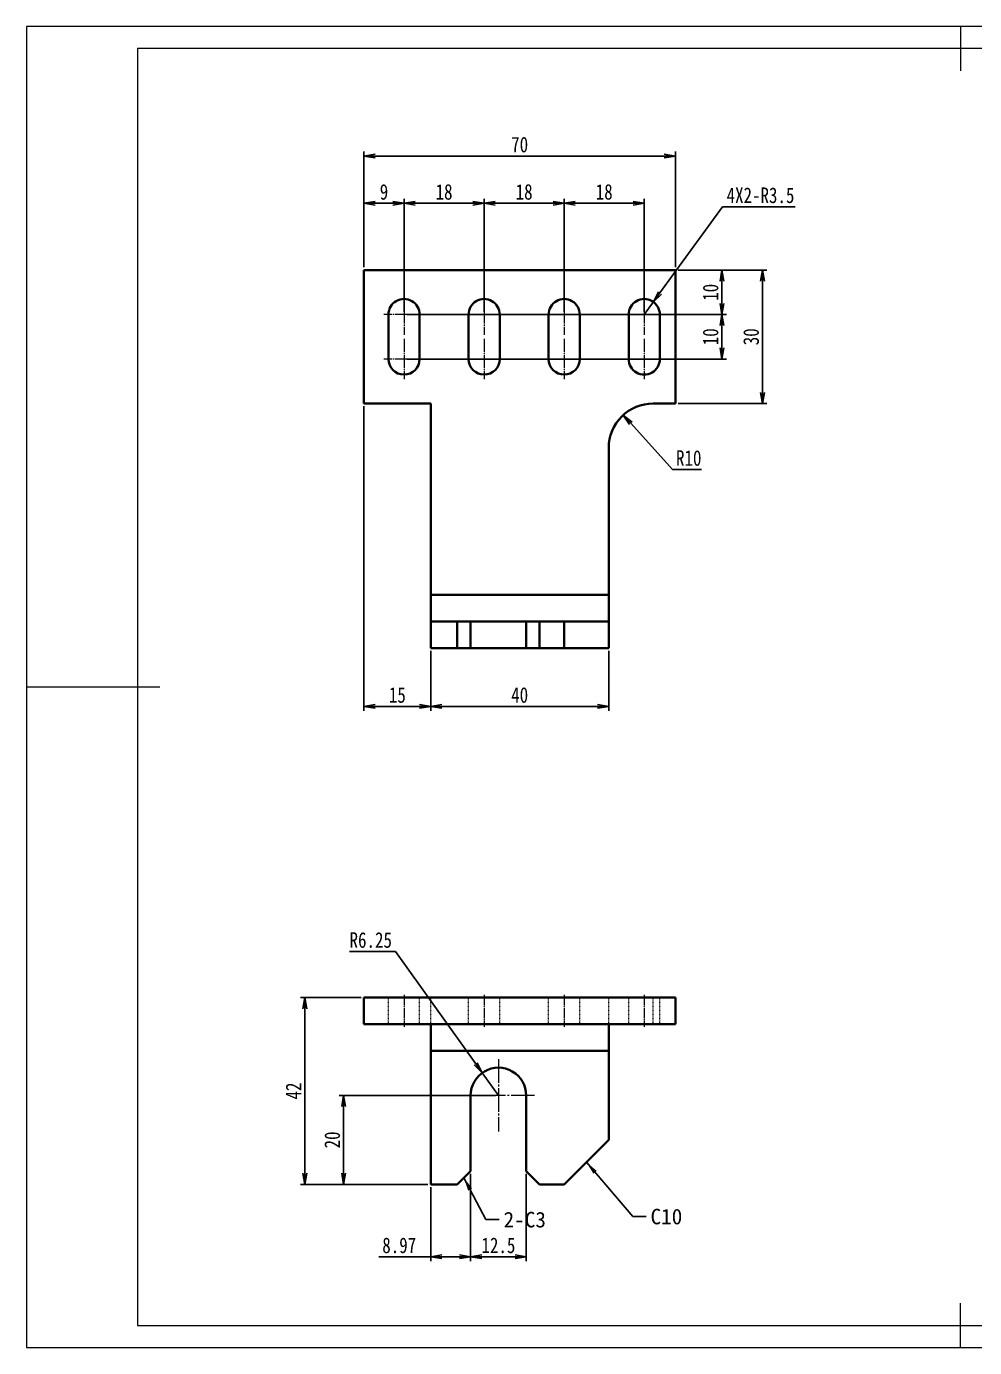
# Model space of a CAD drawing. Header units: millimetres. Extents: x -15766 to 80009, y -9701 to 15159.
# Drawn here: x -14288.3 to -14075.2, y 4666.5 to 4963.5 of the extents above; entities that cross this region are included whole.
import ezdxf

# ---------------------------------------------------------------- set-up
doc = ezdxf.new("R2010")
doc.units = ezdxf.units.MM
doc.linetypes.add('CENTER-HOKUTO_1', pattern=[16, 13, -1, 1, -1])
doc.linetypes.add('HIDDEN-HOKUTO_1', pattern=[2, 1, -1])
doc.layers.get('DEFPOINTS').update_dxf_attribs({"lineweight": 18})
for name, color, linetype, lineweight in [('AM_7', 2, 'CENTER-HOKUTO_1', 18), ('AM_HID', 1, 'HIDDEN-HOKUTO_1', 18), ('AM_VIS', 7, 'Continuous', 18), ('CDRAFT0', 7, 'Continuous', 18), ('title_frame', 7, 'Continuous', 18), ('word_dim', 9, 'Continuous', 18), ('粗实线层_1', 7, 'Continuous', 15)]:
    doc.layers.add(name, color=color, linetype=linetype, lineweight=lineweight)
doc.styles.add('DIM', font='', dxfattribs={"width": 0.8})
doc.styles.get('DIM').set_extended_font_data('NSimSun')
doc.dimstyles.new('1-1', dxfattribs={"dimtxt": 3.5, "dimasz": 3, "dimexe": 1, "dimexo": 0, "dimgap": 1, "dimtad": 1, "dimdsep": 46, "dimtxsty": 'DIM', "dimblk": '_CAXARROW', "dimcen": 0, "dimdle": 6, "dimclrd": 256, "dimclre": 256, "dimclrt": 3, "dimazin": 2, "dimtfac": 0.707107, "dimtmove": 0, "dimatfit": 3, "dimfxl": 0, "dimfrac": 2, "dimtolj": 1, "dimarcsym": 0})
doc.dimstyles.new('1-1$0', dxfattribs={"dimtxt": 3.5, "dimasz": 2.5, "dimexe": 1, "dimexo": 0.625, "dimgap": 0.8, "dimtad": 1, "dimdsep": 46, "dimtxsty": 'DIM', "dimblk": 'OPEN', "dimcen": 0, "dimdle": 5, "dimclrd": 256, "dimclre": 256, "dimclrt": 3, "dimazin": 3, "dimtfac": 0.5, "dimtmove": 0, "dimatfit": 3, "dimldrblk": 'OPEN', "dimfxl": 0, "dimtolj": 1, "dimarcsym": 0})
doc.dimstyles.new('1-1$4', dxfattribs={"dimtxt": 3.5, "dimasz": 2.5, "dimexe": 1, "dimexo": 0.625, "dimgap": 0.8, "dimtad": 1, "dimtih": 1, "dimtoh": 1, "dimzin": 12, "dimdsep": 46, "dimtxsty": 'DIM', "dimblk": 'OPEN', "dimcen": 0, "dimdle": 5, "dimclrd": 256, "dimclre": 256, "dimclrt": 3, "dimazin": 3, "dimtfac": 0.5, "dimtmove": 0, "dimatfit": 3, "dimldrblk": 'OPEN', "dimfxl": 0, "dimtolj": 1, "dimarcsym": 0})

# ---------------------------------------------------------------- blocks, each defined once
blk = doc.blocks.new('*X1435')
at = {"layer": 'CDRAFT0'}
for p, q in [((420, 297), (0, 297)), ((0, 297), (0, 0)), ((420, 0), (420, 297)), ((0, 0), (420, 0))]:
    blk.add_line(p, q, dxfattribs=at)
at = {"layer": '粗实线层_1'}
for p, q in [((210, 297), (210, 287)), ((415, 292), (25, 292)), ((25, 292), (25, 5)), ((415, 5), (415, 292)), ((0, 148.5), (30, 148.5)), ((420, 148.5), (410, 148.5)), ((210, 0), (210, 10)), ((25, 5), (415, 5))]:
    blk.add_line(p, q, dxfattribs=at)
blk = doc.blocks.new('_OPEN')
at = {"color": 0, "linetype": 'ByBlock', "lineweight": -2}
for p, q in [((-1, 0.166667), (0, 0)), ((-1, -0.166667), (0, 0)), ((0, 0), (-1, 0))]:
    blk.add_line(p, q, dxfattribs=at)
blk = doc.blocks.new('*D1437')
at = {"layer": 'DEFPOINTS', "color": 0, "transparency": 16777216}
for p in [(-14212.44, 4923.75), (-14212.44, 4908.75), (-14203.44, 4898.75)]:
    blk.add_point(p, dxfattribs=at)
at = {"layer": 'word_dim', "linetype": 'Continuous', "lineweight": -2, "transparency": 16777216}
for p, q in [((-14212.44, 4909.37), (-14212.44, 4924.75)), ((-14203.44, 4899.37), (-14203.44, 4924.75)), ((-14205.94, 4923.75), (-14209.94, 4923.75))]:
    blk.add_line(p, q, dxfattribs=at)
at = {"layer": 'word_dim', "lineweight": -2, "transparency": 16777216, "xscale": 2.5, "yscale": 2.5, "zscale": 2.5, "rotation": 180}
blk.add_blockref('_OPEN', (-14212.44, 4923.75), dxfattribs=at)
at = {"layer": 'word_dim', "lineweight": -2, "transparency": 16777216, "xscale": 2.5, "yscale": 2.5, "zscale": 2.5}
blk.add_blockref('_OPEN', (-14203.44, 4923.75), dxfattribs=at)
at = {"layer": 'word_dim', "color": 3, "transparency": 16777216, "insert": (-14207.94, 4926.3), "char_height": 3.5, "attachment_point": 5, "style": 'DIM'}
blk.add_mtext('\\A1;9', dxfattribs=at)
blk = doc.blocks.new('*D1438')
at = {"layer": 'DEFPOINTS', "color": 0, "transparency": 16777216}
for p in [(-14185.44, 4923.75), (-14203.44, 4898.75), (-14185.44, 4898.75)]:
    blk.add_point(p, dxfattribs=at)
at = {"layer": 'word_dim', "linetype": 'Continuous', "lineweight": -2, "transparency": 16777216}
for p, q in [((-14203.44, 4899.37), (-14203.44, 4924.75)), ((-14185.44, 4899.37), (-14185.44, 4924.75)), ((-14200.94, 4923.75), (-14187.94, 4923.75))]:
    blk.add_line(p, q, dxfattribs=at)
at = {"layer": 'word_dim', "lineweight": -2, "transparency": 16777216, "xscale": 2.5, "yscale": 2.5, "zscale": 2.5, "rotation": 180}
blk.add_blockref('_OPEN', (-14203.44, 4923.75), dxfattribs=at)
at = {"layer": 'word_dim', "lineweight": -2, "transparency": 16777216, "xscale": 2.5, "yscale": 2.5, "zscale": 2.5}
blk.add_blockref('_OPEN', (-14185.44, 4923.75), dxfattribs=at)
at = {"layer": 'word_dim', "color": 3, "transparency": 16777216, "insert": (-14194.44, 4926.3), "char_height": 3.5, "attachment_point": 5, "style": 'DIM'}
blk.add_mtext('\\A1;18', dxfattribs=at)
blk = doc.blocks.new('*D1439')
at = {"layer": 'DEFPOINTS', "color": 0, "transparency": 16777216}
for p in [(-14167.44, 4923.75), (-14185.44, 4898.75), (-14167.44, 4898.75)]:
    blk.add_point(p, dxfattribs=at)
at = {"layer": 'word_dim', "linetype": 'Continuous', "lineweight": -2, "transparency": 16777216}
for p, q in [((-14185.44, 4899.37), (-14185.44, 4924.75)), ((-14167.44, 4899.37), (-14167.44, 4924.75)), ((-14182.94, 4923.75), (-14169.94, 4923.75))]:
    blk.add_line(p, q, dxfattribs=at)
at = {"layer": 'word_dim', "lineweight": -2, "transparency": 16777216, "xscale": 2.5, "yscale": 2.5, "zscale": 2.5, "rotation": 180}
blk.add_blockref('_OPEN', (-14185.44, 4923.75), dxfattribs=at)
at = {"layer": 'word_dim', "lineweight": -2, "transparency": 16777216, "xscale": 2.5, "yscale": 2.5, "zscale": 2.5}
blk.add_blockref('_OPEN', (-14167.44, 4923.75), dxfattribs=at)
at = {"layer": 'word_dim', "color": 3, "transparency": 16777216, "insert": (-14176.44, 4926.3), "char_height": 3.5, "attachment_point": 5, "style": 'DIM'}
blk.add_mtext('\\A1;18', dxfattribs=at)
blk = doc.blocks.new('*D1440')
at = {"layer": 'DEFPOINTS', "color": 0, "transparency": 16777216}
for p in [(-14149.44, 4923.75), (-14167.44, 4898.75), (-14149.44, 4898.75)]:
    blk.add_point(p, dxfattribs=at)
at = {"layer": 'word_dim', "linetype": 'Continuous', "lineweight": -2, "transparency": 16777216}
for p, q in [((-14167.44, 4899.37), (-14167.44, 4924.75)), ((-14149.44, 4899.37), (-14149.44, 4924.75)), ((-14164.94, 4923.75), (-14151.94, 4923.75))]:
    blk.add_line(p, q, dxfattribs=at)
at = {"layer": 'word_dim', "lineweight": -2, "transparency": 16777216, "xscale": 2.5, "yscale": 2.5, "zscale": 2.5, "rotation": 180}
blk.add_blockref('_OPEN', (-14167.44, 4923.75), dxfattribs=at)
at = {"layer": 'word_dim', "lineweight": -2, "transparency": 16777216, "xscale": 2.5, "yscale": 2.5, "zscale": 2.5}
blk.add_blockref('_OPEN', (-14149.44, 4923.75), dxfattribs=at)
at = {"layer": 'word_dim', "color": 3, "transparency": 16777216, "insert": (-14158.44, 4926.3), "char_height": 3.5, "attachment_point": 5, "style": 'DIM'}
blk.add_mtext('\\A1;18', dxfattribs=at)
blk = doc.blocks.new('*D1441')
at = {"layer": 'DEFPOINTS', "color": 0, "transparency": 16777216}
for p in [(-14142.44, 4934.39), (-14212.44, 4908.75), (-14142.44, 4908.75)]:
    blk.add_point(p, dxfattribs=at)
at = {"layer": 'word_dim', "linetype": 'Continuous', "lineweight": -2, "transparency": 16777216}
for p, q in [((-14212.44, 4909.37), (-14212.44, 4935.39)), ((-14209.94, 4934.39), (-14144.94, 4934.39)), ((-14142.44, 4909.37), (-14142.44, 4935.39))]:
    blk.add_line(p, q, dxfattribs=at)
at = {"layer": 'word_dim', "lineweight": -2, "transparency": 16777216, "xscale": 2.5, "yscale": 2.5, "zscale": 2.5, "rotation": 180}
blk.add_blockref('_OPEN', (-14212.44, 4934.39), dxfattribs=at)
at = {"layer": 'word_dim', "lineweight": -2, "transparency": 16777216, "xscale": 2.5, "yscale": 2.5, "zscale": 2.5}
blk.add_blockref('_OPEN', (-14142.44, 4934.39), dxfattribs=at)
at = {"layer": 'word_dim', "color": 3, "transparency": 16777216, "insert": (-14177.44, 4936.94), "char_height": 3.5, "attachment_point": 5, "style": 'DIM'}
blk.add_mtext('\\A1;70', dxfattribs=at)
blk = doc.blocks.new('*D1442')
at = {"layer": 'DEFPOINTS', "color": 0, "transparency": 16777216}
for p in [(-14142.44, 4908.75), (-14131.97, 4908.75), (-14203.44, 4898.75)]:
    blk.add_point(p, dxfattribs=at)
at = {"layer": 'word_dim', "linetype": 'Continuous', "lineweight": -2, "transparency": 16777216}
for p, q in [((-14141.81, 4908.75), (-14130.97, 4908.75)), ((-14131.97, 4901.25), (-14131.97, 4906.25)), ((-14202.81, 4898.75), (-14130.97, 4898.75))]:
    blk.add_line(p, q, dxfattribs=at)
at = {"layer": 'word_dim', "lineweight": -2, "transparency": 16777216, "xscale": 2.5, "yscale": 2.5, "zscale": 2.5}
for p, rotation in [((-14131.97, 4908.75), 90), ((-14131.97, 4898.75), 270)]:
    blk.add_blockref('_OPEN', p, dxfattribs=dict(at, rotation=rotation))
at = {"layer": 'word_dim', "color": 3, "transparency": 16777216, "insert": (-14134.52, 4903.75), "char_height": 3.5, "attachment_point": 5, "rotation": 90, "style": 'DIM'}
blk.add_mtext('\\A1;10', dxfattribs=at)
blk = doc.blocks.new('*D1443')
at = {"layer": 'DEFPOINTS', "color": 0, "transparency": 16777216}
for p in [(-14203.44, 4898.75), (-14203.44, 4888.75), (-14131.97, 4888.75)]:
    blk.add_point(p, dxfattribs=at)
at = {"layer": 'word_dim', "linetype": 'Continuous', "lineweight": -2, "transparency": 16777216}
for p, q in [((-14202.81, 4898.75), (-14130.97, 4898.75)), ((-14131.97, 4896.25), (-14131.97, 4891.25)), ((-14202.81, 4888.75), (-14130.97, 4888.75))]:
    blk.add_line(p, q, dxfattribs=at)
at = {"layer": 'word_dim', "lineweight": -2, "transparency": 16777216, "xscale": 2.5, "yscale": 2.5, "zscale": 2.5}
for p, rotation in [((-14131.97, 4898.75), 90), ((-14131.97, 4888.75), 270)]:
    blk.add_blockref('_OPEN', p, dxfattribs=dict(at, rotation=rotation))
at = {"layer": 'word_dim', "color": 3, "transparency": 16777216, "insert": (-14134.52, 4893.75), "char_height": 3.5, "attachment_point": 5, "rotation": 90, "style": 'DIM'}
blk.add_mtext('\\A1;10', dxfattribs=at)
blk = doc.blocks.new('*D1444')
at = {"layer": 'DEFPOINTS', "color": 0, "transparency": 16777216}
for p in [(-14142.44, 4908.75), (-14142.44, 4878.75), (-14122.86, 4878.75)]:
    blk.add_point(p, dxfattribs=at)
at = {"layer": 'word_dim', "linetype": 'Continuous', "lineweight": -2, "transparency": 16777216}
for p, q in [((-14141.81, 4908.75), (-14121.86, 4908.75)), ((-14122.86, 4906.25), (-14122.86, 4881.25)), ((-14141.81, 4878.75), (-14121.86, 4878.75))]:
    blk.add_line(p, q, dxfattribs=at)
at = {"layer": 'word_dim', "lineweight": -2, "transparency": 16777216, "xscale": 2.5, "yscale": 2.5, "zscale": 2.5}
for p, rotation in [((-14122.86, 4908.75), 90), ((-14122.86, 4878.75), 270)]:
    blk.add_blockref('_OPEN', p, dxfattribs=dict(at, rotation=rotation))
at = {"layer": 'word_dim', "color": 3, "transparency": 16777216, "insert": (-14125.41, 4893.75), "char_height": 3.5, "attachment_point": 5, "rotation": 90, "style": 'DIM'}
blk.add_mtext('\\A1;30', dxfattribs=at)
blk = doc.blocks.new('*D1445')
at = {"layer": 'DEFPOINTS', "color": 0, "transparency": 16777216}
for p in [(-14147.39, 4901.58), (-14149.44, 4898.75)]:
    blk.add_point(p, dxfattribs=at)
at = {"layer": 'word_dim', "linetype": 'Continuous', "lineweight": -2, "transparency": 16777216}
for p, q in [((-14131.88, 4922.99), (-14145.92, 4903.61)), ((-14115.54, 4922.99), (-14131.88, 4922.99)), ((-14149.44, 4898.75), (-14147.39, 4901.58))]:
    blk.add_line(p, q, dxfattribs=at)
at = {"layer": 'word_dim', "lineweight": -2, "transparency": 16777216, "xscale": 2.5, "yscale": 2.5, "zscale": 2.5, "rotation": 234.0792783745021}
blk.add_blockref('_OPEN', (-14147.39, 4901.58), dxfattribs=at)
at = {"layer": 'word_dim', "color": 3, "transparency": 16777216, "insert": (-14123.31, 4925.54), "char_height": 3.5, "attachment_point": 5, "style": 'DIM'}
blk.add_mtext('\\A1;4X2-R3.5', dxfattribs=at)
blk = doc.blocks.new('*D1446')
at = {"layer": 'DEFPOINTS', "color": 0, "transparency": 16777216}
for p in [(-14154.16, 4876.16), (-14147.44, 4868.75)]:
    blk.add_point(p, dxfattribs=at)
at = {"layer": 'word_dim', "linetype": 'Continuous', "lineweight": -2, "transparency": 16777216}
for p, q in [((-14143.06, 4863.92), (-14152.48, 4874.31)), ((-14136.61, 4863.92), (-14143.06, 4863.92))]:
    blk.add_line(p, q, dxfattribs=at)
at = {"layer": 'word_dim', "lineweight": -2, "transparency": 16777216, "xscale": 2.5, "yscale": 2.5, "zscale": 2.5, "rotation": 132.2000702998194}
blk.add_blockref('_OPEN', (-14154.16, 4876.16), dxfattribs=at)
at = {"layer": 'word_dim', "color": 3, "transparency": 16777216, "insert": (-14139.44, 4866.47), "char_height": 3.5, "attachment_point": 5, "style": 'DIM'}
blk.add_mtext('\\A1;R10', dxfattribs=at)
blk = doc.blocks.new('*D1450')
at = {"layer": 'DEFPOINTS', "color": 0, "transparency": 16777216}
for p in [(-14212.44, 4878.75), (-14197.44, 4823.75), (-14212.44, 4810.65)]:
    blk.add_point(p, dxfattribs=at)
at = {"layer": 'word_dim', "linetype": 'Continuous', "lineweight": -2, "transparency": 16777216}
for p, q in [((-14212.44, 4878.12), (-14212.44, 4809.65)), ((-14197.44, 4823.12), (-14197.44, 4809.65)), ((-14199.94, 4810.65), (-14209.94, 4810.65))]:
    blk.add_line(p, q, dxfattribs=at)
at = {"layer": 'word_dim', "lineweight": -2, "transparency": 16777216, "xscale": 2.5, "yscale": 2.5, "zscale": 2.5, "rotation": 180}
blk.add_blockref('_OPEN', (-14212.44, 4810.65), dxfattribs=at)
at = {"layer": 'word_dim', "lineweight": -2, "transparency": 16777216, "xscale": 2.5, "yscale": 2.5, "zscale": 2.5}
blk.add_blockref('_OPEN', (-14197.44, 4810.65), dxfattribs=at)
at = {"layer": 'word_dim', "color": 3, "transparency": 16777216, "insert": (-14204.94, 4813.2), "char_height": 3.5, "attachment_point": 5, "style": 'DIM'}
blk.add_mtext('\\A1;15', dxfattribs=at)
blk = doc.blocks.new('*D1451')
at = {"layer": 'DEFPOINTS', "color": 0, "transparency": 16777216}
for p in [(-14197.44, 4823.75), (-14157.44, 4823.75), (-14157.44, 4810.65)]:
    blk.add_point(p, dxfattribs=at)
at = {"layer": 'word_dim', "linetype": 'Continuous', "lineweight": -2, "transparency": 16777216}
for p, q in [((-14197.44, 4823.12), (-14197.44, 4809.65)), ((-14157.44, 4823.12), (-14157.44, 4809.65)), ((-14194.94, 4810.65), (-14159.94, 4810.65))]:
    blk.add_line(p, q, dxfattribs=at)
at = {"layer": 'word_dim', "lineweight": -2, "transparency": 16777216, "xscale": 2.5, "yscale": 2.5, "zscale": 2.5, "rotation": 180}
blk.add_blockref('_OPEN', (-14197.44, 4810.65), dxfattribs=at)
at = {"layer": 'word_dim', "lineweight": -2, "transparency": 16777216, "xscale": 2.5, "yscale": 2.5, "zscale": 2.5}
blk.add_blockref('_OPEN', (-14157.44, 4810.65), dxfattribs=at)
at = {"layer": 'word_dim', "color": 3, "transparency": 16777216, "insert": (-14177.44, 4813.2), "char_height": 3.5, "attachment_point": 5, "style": 'DIM'}
blk.add_mtext('\\A1;40', dxfattribs=at)
blk = doc.blocks.new('*D1452')
at = {"layer": 'DEFPOINTS', "color": 0, "transparency": 16777216}
for p in [(-14188.47, 4706.2), (-14197.44, 4703.2), (-14197.44, 4686.93)]:
    blk.add_point(p, dxfattribs=at)
at = {"layer": 'word_dim', "linetype": 'Continuous', "lineweight": -2, "transparency": 16777216}
for p, q in [((-14188.47, 4705.57), (-14188.47, 4685.93)), ((-14197.44, 4702.57), (-14197.44, 4685.93)), ((-14197.44, 4686.93), (-14209.1, 4686.93)), ((-14190.97, 4686.93), (-14194.94, 4686.93))]:
    blk.add_line(p, q, dxfattribs=at)
at = {"layer": 'word_dim', "lineweight": -2, "transparency": 16777216, "xscale": 2.5, "yscale": 2.5, "zscale": 2.5, "rotation": 180}
blk.add_blockref('_OPEN', (-14197.44, 4686.93), dxfattribs=at)
at = {"layer": 'word_dim', "lineweight": -2, "transparency": 16777216, "xscale": 2.5, "yscale": 2.5, "zscale": 2.5}
blk.add_blockref('_OPEN', (-14188.47, 4686.93), dxfattribs=at)
at = {"layer": 'word_dim', "color": 3, "transparency": 16777216, "insert": (-14204.52, 4689.48), "char_height": 3.5, "attachment_point": 5, "style": 'DIM'}
blk.add_mtext('\\A1;8.97', dxfattribs=at)
blk = doc.blocks.new('*D1453')
at = {"layer": 'DEFPOINTS', "color": 0, "transparency": 16777216}
for p in [(-14188.47, 4706.2), (-14175.97, 4706.2), (-14175.97, 4686.93)]:
    blk.add_point(p, dxfattribs=at)
at = {"layer": 'word_dim', "linetype": 'Continuous', "lineweight": -2, "transparency": 16777216}
for p, q in [((-14188.47, 4705.57), (-14188.47, 4685.93)), ((-14175.97, 4705.57), (-14175.97, 4685.93)), ((-14185.97, 4686.93), (-14178.47, 4686.93))]:
    blk.add_line(p, q, dxfattribs=at)
at = {"layer": 'word_dim', "lineweight": -2, "transparency": 16777216, "xscale": 2.5, "yscale": 2.5, "zscale": 2.5, "rotation": 180}
blk.add_blockref('_OPEN', (-14188.47, 4686.93), dxfattribs=at)
at = {"layer": 'word_dim', "lineweight": -2, "transparency": 16777216, "xscale": 2.5, "yscale": 2.5, "zscale": 2.5}
blk.add_blockref('_OPEN', (-14175.97, 4686.93), dxfattribs=at)
at = {"layer": 'word_dim', "color": 3, "transparency": 16777216, "insert": (-14182.22, 4689.48), "char_height": 3.5, "attachment_point": 5, "style": 'DIM'}
blk.add_mtext('\\A1;12.5', dxfattribs=at)
blk = doc.blocks.new('*D1454')
at = {"layer": 'DEFPOINTS', "color": 0, "transparency": 16777216}
for p in [(-14182.22, 4723.2), (-14217.01, 4703.2), (-14197.44, 4703.2)]:
    blk.add_point(p, dxfattribs=at)
at = {"layer": 'word_dim', "linetype": 'Continuous', "lineweight": -2, "transparency": 16777216}
for p, q in [((-14182.85, 4723.2), (-14218.01, 4723.2)), ((-14217.01, 4720.7), (-14217.01, 4705.7)), ((-14198.06, 4703.2), (-14218.01, 4703.2))]:
    blk.add_line(p, q, dxfattribs=at)
at = {"layer": 'word_dim', "lineweight": -2, "transparency": 16777216, "xscale": 2.5, "yscale": 2.5, "zscale": 2.5}
for p, rotation in [((-14217.01, 4723.2), 90), ((-14217.01, 4703.2), 270)]:
    blk.add_blockref('_OPEN', p, dxfattribs=dict(at, rotation=rotation))
at = {"layer": 'word_dim', "color": 3, "transparency": 16777216, "insert": (-14219.56, 4713.2), "char_height": 3.5, "attachment_point": 5, "rotation": 90, "style": 'DIM'}
blk.add_mtext('\\A1;20', dxfattribs=at)
blk = doc.blocks.new('*D1455')
at = {"layer": 'DEFPOINTS', "color": 0, "transparency": 16777216}
for p in [(-14185.85, 4728.28), (-14182.22, 4723.2)]:
    blk.add_point(p, dxfattribs=at)
at = {"layer": 'word_dim', "linetype": 'Continuous', "lineweight": -2, "transparency": 16777216}
for p, q in [((-14215.71, 4755.57), (-14205.33, 4755.57)), ((-14205.33, 4755.57), (-14187.3, 4730.32)), ((-14182.22, 4723.2), (-14185.85, 4728.28))]:
    blk.add_line(p, q, dxfattribs=at)
at = {"layer": 'word_dim', "lineweight": -2, "transparency": 16777216, "xscale": 2.5, "yscale": 2.5, "zscale": 2.5, "rotation": 305.5202135656742}
blk.add_blockref('_OPEN', (-14185.85, 4728.28), dxfattribs=at)
at = {"layer": 'word_dim', "color": 3, "transparency": 16777216, "insert": (-14210.92, 4758.12), "char_height": 3.5, "attachment_point": 5, "style": 'DIM'}
blk.add_mtext('\\A1;R6.25', dxfattribs=at)
blk = doc.blocks.new('_CAXARROW')
blk.add_hatch(color=0).paths.add_polyline_path([(0, 0), (-1, 0.125), (-1, -0.125)], flags=0)
blk = doc.blocks.new('*D1550')
at = {"layer": 'DEFPOINTS', "color": 0, "transparency": 16777216}
for p in [(-14212.44, 4745.2), (-14225.74, 4703.2), (-14197.44, 4703.2)]:
    blk.add_point(p, dxfattribs=at)
at = {"layer": 'word_dim', "linetype": 'Continuous', "lineweight": -2, "transparency": 16777216}
for p, q in [((-14213.06, 4745.2), (-14226.74, 4745.2)), ((-14225.74, 4742.7), (-14225.74, 4705.7)), ((-14198.06, 4703.2), (-14226.74, 4703.2))]:
    blk.add_line(p, q, dxfattribs=at)
at = {"layer": 'word_dim', "lineweight": -2, "transparency": 16777216, "xscale": 2.5, "yscale": 2.5, "zscale": 2.5}
for p, rotation in [((-14225.74, 4745.2), 90), ((-14225.74, 4703.2), 270)]:
    blk.add_blockref('_OPEN', p, dxfattribs=dict(at, rotation=rotation))
at = {"layer": 'word_dim', "color": 3, "transparency": 16777216, "insert": (-14228.29, 4724.2), "char_height": 3.5, "attachment_point": 5, "rotation": 90, "style": 'DIM'}
blk.add_mtext('\\A1;42', dxfattribs=at)

msp = doc.modelspace()

# ---------------------------------------------------------------- linework, layer by layer
at = {"layer": 'AM_7', "ltscale": 0.227501}
for p, q in [((-14203.43876, 4903.29962), (-14203.43876, 4894.19958)), ((-14185.43876, 4903.29962), (-14185.43876, 4894.19958)), ((-14167.43876, 4903.29962), (-14167.43876, 4894.19958)), ((-14149.43876, 4903.29962), (-14149.43876, 4894.19958)), ((-14203.43876, 4893.29962), (-14203.43876, 4884.19958)), ((-14185.43876, 4893.29962), (-14185.43876, 4884.19958)), ((-14167.43876, 4893.29962), (-14167.43876, 4884.19958)), ((-14149.43876, 4893.29962), (-14149.43876, 4884.19958))]:
    msp.add_line(p, q, dxfattribs=at)
at = {"layer": 'AM_7', "ltscale": 0.227502}
for p, q in [((-14198.88895, 4898.74957), (-14207.98905, 4898.74957)), ((-14180.88895, 4898.74957), (-14189.98905, 4898.74957)), ((-14162.88895, 4898.74957), (-14171.98905, 4898.74957)), ((-14144.88895, 4898.74957), (-14153.98905, 4898.74957)), ((-14198.88895, 4888.74957), (-14207.98905, 4888.74957)), ((-14180.88895, 4888.74957), (-14189.98905, 4888.74957)), ((-14162.88895, 4888.74957), (-14171.98905, 4888.74957)), ((-14144.88895, 4888.74957), (-14153.98905, 4888.74957))]:
    msp.add_line(p, q, dxfattribs=at)
at = {"layer": 'AM_7', "ltscale": 0.180014}
for p, q in [((-14203.43876, 4745.79518), (-14203.43876, 4738.59462)), ((-14185.43876, 4745.79518), (-14185.43876, 4738.59462)), ((-14167.43876, 4745.79518), (-14167.43876, 4738.59462)), ((-14149.43876, 4745.79518), (-14149.43876, 4738.59462))]:
    msp.add_line(p, q, dxfattribs=at)
at = {"layer": 'AM_7', "ltscale": 0.40625}
for p, q in [((-14182.22098, 4731.32021), (-14182.22098, 4715.07021)), ((-14174.09598, 4723.19521), (-14190.34598, 4723.19521))]:
    msp.add_line(p, q, dxfattribs=at)
at = {"layer": 'AM_HID'}
for p, q in [((-14157.43876, 4835.74975), (-14197.43876, 4835.74975)), ((-14157.43876, 4733.19521), (-14197.43876, 4733.19521))]:
    msp.add_line(p, q, dxfattribs=at)
at = {"layer": 'AM_HID', "ltscale": 0.15}
for p, q in [((-14206.93876, 4739.19521), (-14206.93876, 4745.19521)), ((-14199.93876, 4739.19521), (-14199.93876, 4745.19521)), ((-14197.43876, 4739.19521), (-14197.43876, 4745.19521)), ((-14188.93876, 4739.19521), (-14188.93876, 4745.19521)), ((-14181.93876, 4739.19521), (-14181.93876, 4745.19521)), ((-14170.93876, 4739.19521), (-14170.93876, 4745.19521)), ((-14163.93876, 4739.19521), (-14163.93876, 4745.19521)), ((-14157.43876, 4739.19521), (-14157.43876, 4745.19521)), ((-14152.93876, 4739.19521), (-14152.93876, 4745.19521)), ((-14147.43876, 4739.19521), (-14147.43876, 4745.19521)), ((-14145.93876, 4739.19521), (-14145.93876, 4745.19521))]:
    msp.add_line(p, q, dxfattribs=at)
at = {"layer": 'AM_VIS', "lineweight": 35}
for p, q in [((-14212.43876, 4908.74957), (-14212.43876, 4878.74957)), ((-14142.43876, 4908.74957), (-14212.43876, 4908.74957)), ((-14142.43876, 4878.74957), (-14142.43876, 4908.74957)), ((-14197.43876, 4878.74957), (-14197.43876, 4835.74975)), ((-14157.43876, 4835.74975), (-14157.43876, 4868.74957)), ((-14157.43876, 4835.74975), (-14197.43876, 4835.74975)), ((-14142.43876, 4745.19521), (-14212.43876, 4745.19521)), ((-14142.43876, 4739.19521), (-14212.43876, 4739.19521)), ((-14197.43876, 4733.19521), (-14197.43876, 4703.19521)), ((-14157.43876, 4733.19521), (-14197.43876, 4733.19521)), ((-14157.43876, 4733.19521), (-14157.43876, 4713.19521))]:
    msp.add_line(p, q, dxfattribs=at)
at = {"layer": 'AM_VIS', "lineweight": 35, "ltscale": 0.25}
for p, q in [((-14206.93876, 4888.74957), (-14206.93876, 4898.74957)), ((-14199.93876, 4898.74957), (-14199.93876, 4888.74957)), ((-14188.93876, 4888.74957), (-14188.93876, 4898.74957)), ((-14181.93876, 4898.74957), (-14181.93876, 4888.74957)), ((-14170.93876, 4888.74957), (-14170.93876, 4898.74957)), ((-14163.93876, 4898.74957), (-14163.93876, 4888.74957)), ((-14152.93876, 4888.74957), (-14152.93876, 4898.74957)), ((-14145.93876, 4898.74957), (-14145.93876, 4888.74957)), ((-14167.43876, 4829.74975), (-14157.43876, 4829.74975)), ((-14167.43876, 4823.74975), (-14157.43876, 4823.74975))]:
    msp.add_line(p, q, dxfattribs=at)
at = {"layer": 'AM_VIS', "lineweight": 35, "ltscale": 0.375}
msp.add_line((-14212.43876, 4878.74957), (-14197.43876, 4878.74957), dxfattribs=at)
at = {"layer": 'AM_VIS', "lineweight": 35, "ltscale": 0.125}
msp.add_line((-14147.43876, 4878.74957), (-14142.43876, 4878.74957), dxfattribs=at)
at = {"layer": 'AM_VIS', "lineweight": 35, "ltscale": 0.15}
for p, q in [((-14197.43876, 4835.74975), (-14197.43876, 4829.74975)), ((-14157.43876, 4835.74975), (-14157.43876, 4829.74975)), ((-14197.43876, 4823.74975), (-14197.43876, 4829.74975)), ((-14191.47098, 4829.74975), (-14191.47098, 4823.74975)), ((-14188.47098, 4829.74975), (-14188.47098, 4823.74975)), ((-14175.97098, 4829.74975), (-14175.97098, 4823.74975)), ((-14172.97098, 4829.74975), (-14172.97098, 4823.74975)), ((-14167.43876, 4823.74975), (-14167.43876, 4829.74975)), ((-14157.43876, 4823.74975), (-14157.43876, 4829.74975)), ((-14212.43876, 4739.19521), (-14212.43876, 4745.19521)), ((-14142.43876, 4739.19521), (-14142.43876, 4745.19521)), ((-14197.43876, 4739.19521), (-14197.43876, 4733.19521)), ((-14157.43876, 4739.19521), (-14157.43876, 4733.19521))]:
    msp.add_line(p, q, dxfattribs=at)
at = {"layer": 'AM_VIS', "lineweight": 35, "ltscale": 0.149194}
for p, q in [((-14191.47098, 4829.74975), (-14197.43876, 4829.74975)), ((-14191.47098, 4823.74975), (-14197.43876, 4823.74975)), ((-14191.47098, 4703.19521), (-14197.43876, 4703.19521))]:
    msp.add_line(p, q, dxfattribs=at)
at = {"layer": 'AM_VIS', "lineweight": 35, "ltscale": 0.075}
for p, q in [((-14191.47098, 4829.74975), (-14188.47098, 4829.74975)), ((-14172.97098, 4829.74975), (-14175.97098, 4829.74975)), ((-14191.47098, 4823.74975), (-14188.47098, 4823.74975)), ((-14172.97098, 4823.74975), (-14175.97098, 4823.74975))]:
    msp.add_line(p, q, dxfattribs=at)
at = {"layer": 'AM_VIS', "lineweight": 35, "ltscale": 0.3125}
for p, q in [((-14175.97098, 4829.74975), (-14188.47098, 4829.74975)), ((-14188.47098, 4823.74975), (-14175.97098, 4823.74975))]:
    msp.add_line(p, q, dxfattribs=at)
at = {"layer": 'AM_VIS', "lineweight": 35, "ltscale": 0.138306}
for p, q in [((-14167.43876, 4829.74975), (-14172.97098, 4829.74975)), ((-14167.43876, 4823.74975), (-14172.97098, 4823.74975)), ((-14167.43876, 4703.19521), (-14172.97098, 4703.19521))]:
    msp.add_line(p, q, dxfattribs=at)
at = {"layer": 'AM_VIS', "lineweight": 35, "ltscale": 0.425}
for p, q in [((-14188.47098, 4706.19521), (-14188.47098, 4723.19521)), ((-14175.97098, 4723.19521), (-14175.97098, 4706.19521))]:
    msp.add_line(p, q, dxfattribs=at)
at = {"layer": 'AM_VIS', "lineweight": 35, "ltscale": 0.353553}
msp.add_line((-14167.43876, 4703.19521), (-14157.43876, 4713.19521), dxfattribs=at)
at = {"layer": 'AM_VIS', "lineweight": 35, "ltscale": 0.106066}
for p, q in [((-14191.47098, 4703.19521), (-14188.47098, 4706.19521)), ((-14172.97098, 4703.19521), (-14175.97098, 4706.19521))]:
    msp.add_line(p, q, dxfattribs=at)
at = {"layer": 'AM_VIS', "lineweight": 35}
for centre, radius, start, end in [((-14203.43876, 4898.74957), 3.5, 0, 180.000005), ((-14185.43876, 4898.74957), 3.5, 0, 180.000005), ((-14167.43876, 4898.74957), 3.5, 0, 180.000005), ((-14149.43876, 4898.74957), 3.5, 0, 180.000005), ((-14203.43876, 4888.74957), 3.5, 180.000005, 0), ((-14185.43876, 4888.74957), 3.5, 180.000005, 0), ((-14167.43876, 4888.74957), 3.5, 180.000005, 0), ((-14149.43876, 4888.74957), 3.5, 179.999995, 0), ((-14147.43876, 4868.74957), 10, 90.0000025, 180.000005), ((-14182.22098, 4723.19521), 6.25, 0, 180.000005)]:
    msp.add_arc(centre, radius, start, end, dxfattribs=at)

# ---------------------------------------------------------------- block references
at = {"layer": 'title_frame'}
msp.add_blockref('*X1435', (-14288.31872, 4666.51982), dxfattribs=at)

# ---------------------------------------------------------------- texts
at = {"layer": 'word_dim', "color": 3, "char_height": 3.5, "attachment_point": 1}
for s, insert in [('2-C3', (-14181.06388, 4697.03182)), ('C10', (-14148.03226, 4697.72896))]:
    msp.add_mtext(s, dxfattribs=dict(at, insert=insert))

# ---------------------------------------------------------------- dimensions: what is measured, and where the dimension line sits
at = {"layer": 'word_dim', "color": 3, "true_color": 0x00ff00}
for base, p1, p2, picture, middle in [((-14142.43876, 4934.39351), (-14212.43876, 4908.74957), (-14142.43876, 4908.74957), '*D1441', (-14177.43876, 4936.94351)), ((-14212.43876, 4923.74513), (-14203.43876, 4898.7496), (-14212.43876, 4908.74957), '*D1437', (-14207.93876, 4926.29513)), ((-14185.43876, 4923.74513), (-14203.43876, 4898.74957), (-14185.43876, 4898.74957), '*D1438', (-14194.43876, 4926.29513)), ((-14167.43876, 4923.74513), (-14185.439, 4898.74957), (-14167.43876, 4898.7496), '*D1439', (-14176.43888, 4926.29513)), ((-14149.43876, 4923.74513), (-14167.43876, 4898.74957), (-14149.43876, 4898.74957), '*D1440', (-14158.43876, 4926.29513)), ((-14212.43876, 4810.65359), (-14197.43876, 4823.74975), (-14212.43876, 4878.74957), '*D1450', (-14204.93876, 4813.20359)), ((-14157.43876, 4810.65359), (-14197.43876, 4823.74975), (-14157.43876, 4823.74975), '*D1451', (-14177.43876, 4813.20359)), ((-14197.43876, 4686.92699), (-14188.47098, 4706.19521), (-14197.43876, 4703.19521), '*D1452', (-14204.51876, 4689.47699)), ((-14175.97098, 4686.92699), (-14188.47098, 4706.19521), (-14175.97098, 4706.19521), '*D1453', (-14182.22098, 4689.47699))]:
    dim = msp.add_linear_dim(base=base, p1=p1, p2=p2, dimstyle='1-1$0', dxfattribs=at)
    dim.commit()
    dim.dimension.update_dxf_attribs({"geometry": picture, "text_midpoint": middle})
dim = msp.add_radius_dim(center=(-14149.43876, 4898.74957), mpoint=(-14147.38543, 4901.58397), text='4X2-<>', dimstyle='1-1$4', dxfattribs=at)
dim.commit()
dim.dimension.update_dxf_attribs({"geometry": '*D1445', "text_midpoint": (-14123.30531, 4922.99406), "dimtype": 164})
for base, p1, p2, picture, middle in [((-14131.96886, 4908.74957), (-14203.43876, 4898.74957), (-14142.43876, 4908.74957), '*D1442', (-14134.51886, 4903.74957)), ((-14122.86104, 4878.74957), (-14142.43876, 4908.74957), (-14142.43876, 4878.74957), '*D1444', (-14125.41104, 4893.74957)), ((-14131.96886, 4888.74957), (-14203.43876, 4898.74957), (-14203.43876, 4888.74957), '*D1443', (-14134.51886, 4893.74957)), ((-14225.74285, 4703.19521), (-14212.43876, 4745.19521), (-14197.43876, 4703.19521), '*D1550', (-14228.29285, 4724.19521)), ((-14217.01111, 4703.19521), (-14182.22098, 4723.19521), (-14197.43876, 4703.19521), '*D1454', (-14219.56111, 4713.19521))]:
    dim = msp.add_linear_dim(base=base, p1=p1, p2=p2, angle=90, dimstyle='1-1$0', dxfattribs=at)
    dim.commit()
    dim.dimension.update_dxf_attribs({"geometry": picture, "text_midpoint": middle})
dim = msp.add_radius_dim(center=(-14147.43876, 4868.74957), mpoint=(-14154.15597, 4876.15761), dimstyle='1-1$4', override={"dimtmove": 1}, dxfattribs=at)
dim.commit()
dim.dimension.update_dxf_attribs({"geometry": '*D1446', "text_midpoint": (-14143.05892, 4863.9193), "dimtype": 164})
dim = msp.add_radius_dim(center=(-14182.22098, 4723.19521), mpoint=(-14185.85217, 4728.28215), dimstyle='1-1$4', dxfattribs=at)
dim.commit()
dim.dimension.update_dxf_attribs({"geometry": '*D1455', "text_midpoint": (-14210.92224, 4755.57027), "dimtype": 164})

# ---------------------------------------------------------------- leaders
at = {"layer": 'word_dim', "color": 3, "true_color": 0x00ff00, "annotation_type": 0, "has_hookline": 1, "hookline_direction": 0}
for points, text_width in [([(-14162.43876, 4708.19521), (-14152.03226, 4695.97896), (-14149.03226, 4695.97896)], 7.58333), ([(-14189.97098, 4704.69521), (-14185.06388, 4695.28182), (-14182.06388, 4695.28182)], 12.83333)]:
    msp.add_leader(points, dimstyle='1-1', override={"dimgap": 1, "dimtad": 0}, dxfattribs=dict(at, text_width=text_width))

doc.saveas('drawing.dxf')
